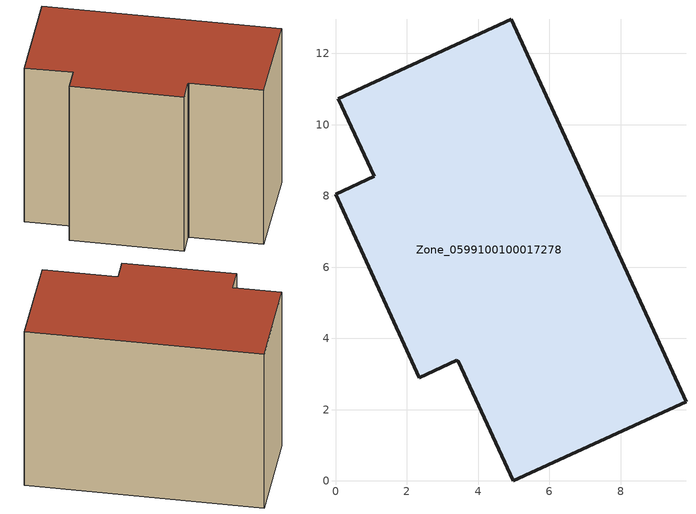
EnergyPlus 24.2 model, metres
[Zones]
Zone_0599100100017278
 floor ground (C_G): 4.94,12.96 9.84,2.22 4.99,0 3.45,3.37 3.4,3.38 2.35,2.9 0,8.05 1.09,8.55 0.08,10.73 z0
 wall outside (C_F): 9.84,2.22 4.94,12.96 0.08,10.73 1.09,8.55 0,8.05 2.35,2.9 3.4,3.38 3.45,3.37 4.99,0 9.84,2.22 z0:9.1
 roof outside (C_R): 1.09,8.55 0,8.05 2.35,2.9 3.4,3.38 3.45,3.37 4.99,0 9.84,2.22 4.94,12.96 0.08,10.73 z9.1
[BUILDING]
Pand.0599100100017278: North Axis=0; Terrain=City; Loads Convergence Tolerance Value=0.04; Temperature Convergence Tolerance Value=0.4; Solar Distribution=FullExterior; Maximum Number of Warmup Days=25; Minimum Number of Warmup Days=1
[Site:Location]
Rotterdam.The.Hague.AP_ZH_NLD Design_Conditions: Latitude=51.96; Longitude=4.45; Time Zone=1; Elevation=-4.5
[SITE:GROUNDTEMPERATURE:BUILDINGSURFACE]
18, 18, 18, 18, 18, 18, 18, 18, 18, 18, 18, 18
[MATERIAL] Thermal Absorptance=0.9; Solar Absorptance=0.7; Visible Absorptance=0.7
Name | Roughness | Thickness | Conductivity | Density | Specific Heat
G.TC.2015-2018 | MediumSmooth | 0.15 | 0.0428571 | 540 | 1210
F.TC.2015-2018 | Rough | 0.3 | 0.0666667 | 1920 | 840
R.TC.2015-2018 | MediumRough | 0.2 | 0.0333333 | 1500 | 1000
[CONSTRUCTION]
C_G: G.TC.2015-2018
C_F: F.TC.2015-2018
C_R: R.TC.2015-2018
[ZONE]
Zone_0599100100017278: Type=1; Multiplier=1; Ceiling Height=Autocalculate; Volume=Autocalculate; Floor Area=autocalculate; Part of Total Floor Area=Yes
[ZONEINFILTRATION:DESIGNFLOWRATE]
Infil_Zone_0599100100017278: Zone or ZoneList or Space or SpaceList=Zone_0599100100017278; Schedule=AlwaysOn; Design Flow Rate Calculation Method=Flow/Area; Flow Rate per Floor Area=0.0015; Constant Term Coefficient=1; Temperature Term Coefficient=0; Velocity Term Coefficient=0; Velocity Squared Term Coefficient=0
[HVACTEMPLATE:ZONE:IDEALLOADSAIRSYSTEM]
Zone_0599100100017278: Maximum Heating Supply Air Temperature=50; Minimum Cooling Supply Air Temperature=13; Maximum Heating Supply Air Humidity Ratio=0.0156; Minimum Cooling Supply Air Humidity Ratio=0.0077; Heating Limit=NoLimit; Cooling Limit=NoLimit; Dehumidification Control Type=ConstantSensibleHeatRatio; Cooling Sensible Heat Ratio=0.7; Dehumidification Setpoint=60; Humidification Control Type=None; Humidification Setpoint=30; Outdoor Air Method=None; Outdoor Air Flow Rate per Person=0.00944; Outdoor Air Flow Rate per Zone Floor Area=0; Outdoor Air Flow Rate per Zone=0; Demand Controlled Ventilation Type=None; Outdoor Air Economizer Type=NoEconomizer; Heat Recovery Type=None; Sensible Heat Recovery Effectiveness=0.7; Latent Heat Recovery Effectiveness=0.65
[ZONECONTROL:THERMOSTAT]
ThermostatControl_Zone_0599100100017278: Zone or ZoneList=Zone_0599100100017278; Control Type Schedule=DualSetpointControlType; Control 1=Thermostat_Zone_0599100100017278; Temperature Difference Between Cutout And Setpoint=0
[THERMOSTATSETPOINT:DUALSETPOINT]
Thermostat_Zone_0599100100017278: Heating Setpoint Temperature Schedule=HeatingSetpoint_Zone_0599100100017278; Cooling Setpoint Temperature Schedule=CoolingSetpoint_Zone_0599100100017278
[SCHEDULE:COMPACT]
HeatingSetpoint_Zone_0599100100017278: Through: 12/31, For: AllDays, Until: 24:00, 21
CoolingSetpoint_Zone_0599100100017278: Through: 12/31, For: AllDays, Until: 24:00, 24
DualSetpointControlType: Through: 12/31, For: AllDays, Until: 24:00, 4
AlwaysOn: Through: 12/31, For: AllDays, Until: 24:00, 1
